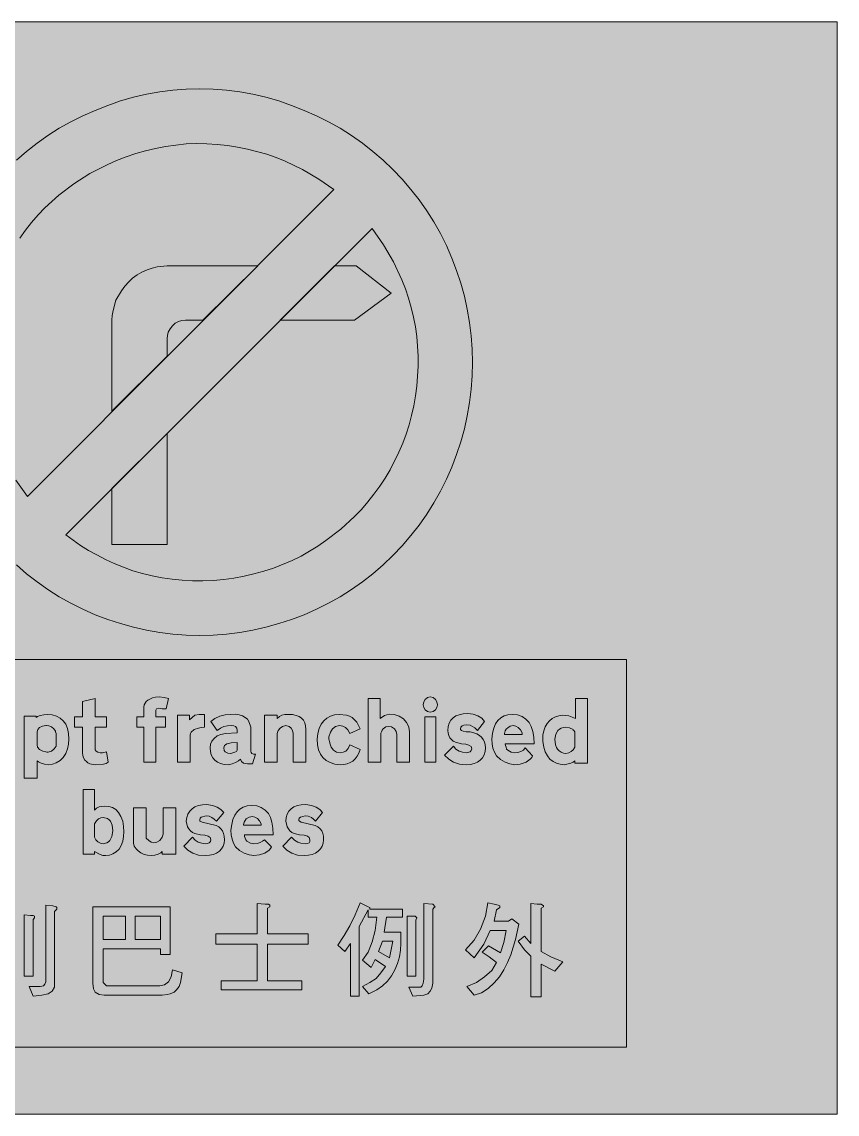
# Model space of a CAD drawing. Header units: metres. Extents: x 141 to 429, y 13 to 259.
# Drawn here: x 244.8 to 428.8, y 12.8 to 259.2 of the extents above; entities that cross this region are included whole.
import ezdxf

# ---------------------------------------------------------------- set-up
doc = ezdxf.new("R2010")
doc.units = ezdxf.units.M
for name, color, linetype, true_color in [('FILL_BLACK_000000', 7, 'Continuous', 0x000000), ('FILL_RED_FF0000', 7, 'Continuous', 0xff0000), ('FILL_WHITE_FFFFFF', 7, 'Continuous', 0xffffff), ('FILL_YELLOW_FFFF00', 7, 'Continuous', 0xffff00)]:
    doc.layers.add(name, color=color, linetype=linetype, true_color=true_color)

msp = doc.modelspace()

# ---------------------------------------------------------------- hatches: boundary and pattern name
at = {"layer": 'FILL_BLACK_000000', "true_color": 0x000000}
h = msp.add_hatch(color=7, dxfattribs=at)
h.dxf.hatch_style = 1
h.paths.add_polyline_path([(285.66, 191.88), (281.7, 191.88), (280.9, 191.81), (280.13, 191.59), (279.42, 191.2), (278.82, 190.62), (278.24, 189.92), (277.85, 189.18), (277.63, 188.44), (277.56, 187.74), (277.56, 183.78), (265.14, 171.36), (265.14, 191.88), (265.2, 192.96), (265.39, 194.06), (266.04, 196.38), (267.28, 198.52), (268.04, 199.54), (268.92, 200.52), (269.79, 201.4), (270.79, 202.14), (271.88, 202.75), (273.06, 203.22), (274.17, 203.66), (275.31, 203.94), (277.56, 204.12), (298.08, 204.12), (285.66, 191.88)])
h = msp.add_hatch(color=7, dxfattribs=at)
h.dxf.hatch_style = 1
h.paths.add_polyline_path([(315.36, 204.12), (320.22, 204.12), (328.14, 198), (319.86, 191.88), (303.12, 191.88), (315.36, 204.12)])
h = msp.add_hatch(color=7, dxfattribs=at)
h.dxf.hatch_style = 1
h.paths.add_polyline_path([(265.14, 141.3), (265.14, 153.9), (277.56, 166.32), (277.56, 141.3), (265.14, 141.3)])
h = msp.add_hatch(color=7, dxfattribs=at)
h.dxf.hatch_style = 1
h.paths.add_polyline_path([(263.88, 102.42), (263.88, 100.08), (261.36, 100.08), (261.36, 95.4), (261.38, 94.97), (261.54, 94.68), (261.92, 94.43), (262.44, 94.32), (262.98, 94.32), (263.88, 94.5), (264.24, 92.16), (263.84, 91.92), (263.2, 91.76), (261.36, 91.62), (260.17, 91.78), (259.71, 92), (259.38, 92.34), (259.01, 92.67), (258.73, 93.13), (258.54, 93.68), (258.48, 94.32), (258.48, 100.08), (256.68, 100.08), (256.68, 102.42), (258.48, 102.42), (258.48, 105.84), (261.36, 106.56), (261.36, 102.42), (263.88, 102.42)])
h = msp.add_hatch(color=7, dxfattribs=at)
h.dxf.hatch_style = 1
h.paths.add_polyline_path([(272.34, 92.16), (272.34, 100.08), (270.72, 100.08), (270.72, 102.42), (272.34, 102.42), (272.34, 104.58), (272.4, 105.09), (272.59, 105.53), (272.87, 105.9), (273.24, 106.2), (274.3, 106.7), (274.99, 106.86), (275.76, 106.92), (276.91, 106.81), (277.92, 106.56), (277.38, 104.22), (276.48, 104.22), (275.58, 104.4), (275.22, 104.22), (275.06, 103.95), (275.04, 103.68), (275.04, 102.42), (277.2, 102.42), (277.2, 100.08), (275.04, 100.08), (275.04, 92.16), (272.34, 92.16)])
h = msp.add_hatch(color=7, dxfattribs=at)
h.dxf.hatch_style = 1
h.paths.add_polyline_path([(326.62, 102.7), (327.71, 103.01), (328.83, 102.97), (329.94, 102.6), (330.88, 101.95), (331.56, 101.16), (331.9, 100.62), (332.12, 100.08), (332.28, 99), (332.28, 92.16), (329.4, 92.16), (329.4, 98.46), (329.26, 99.09), (328.86, 99.72), (328.23, 100.13), (327.6, 100.26), (326.9, 100.13), (326.34, 99.72), (326.09, 99.43), (325.98, 99), (325.82, 98.73), (325.8, 98.46), (325.8, 92.16), (322.92, 92.16), (322.92, 106.56), (325.62, 106.56), (325.62, 102.06), (326.62, 102.7)])
h = msp.add_hatch(color=7, dxfattribs=at)
h.dxf.hatch_style = 1
h.paths.add_polyline_path([(338.45, 104.49), (338.11, 103.97), (337.59, 103.63), (336.96, 103.5), (336.33, 103.63), (335.81, 103.97), (335.47, 104.49), (335.34, 105.12), (335.47, 105.78), (335.81, 106.36), (336.33, 106.77), (336.96, 106.92), (337.59, 106.77), (338.11, 106.36), (338.45, 105.78), (338.58, 105.12), (338.45, 104.49)])
h = msp.add_hatch(color=7, dxfattribs=at)
h.dxf.hatch_style = 1
h.paths.add_polyline_path([(368.64, 91.94), (367.2, 91.62), (366.28, 91.7), (365.43, 91.93), (364.65, 92.32), (363.96, 92.88), (363.37, 93.61), (362.9, 94.51), (362.55, 95.58), (362.34, 96.84), (362.34, 98.28), (362.54, 99.29), (362.87, 100.17), (363.31, 100.92), (363.85, 101.54), (364.48, 102.04), (365.2, 102.41), (365.99, 102.65), (366.84, 102.78), (368.21, 102.62), (369.72, 102.06), (369.72, 106.56), (372.42, 106.56), (372.42, 91.98), (369.54, 91.98), (369.54, 92.52), (369.17, 92.18), (368.64, 91.94)])
h.paths.add_polyline_path([(369.54, 99), (369.43, 99.25), (369.18, 99.36), (369.18, 99.54), (368.37, 99.95), (367.56, 100.08), (366.99, 100.03), (366.51, 99.89), (366.1, 99.65), (365.76, 99.34), (365.28, 98.49), (365.04, 97.38), (365.21, 96.06), (365.41, 95.53), (365.69, 95.09), (366.05, 94.72), (366.48, 94.44), (366.99, 94.25), (367.56, 94.14), (368.2, 94.31), (368.75, 94.59), (369.21, 95), (369.54, 95.58), (369.54, 98.1), (369.54, 99)], flags=16)
h = msp.add_hatch(color=7, dxfattribs=at)
h.dxf.hatch_style = 1
h.paths.add_polyline_path([(255.13, 95.17), (254.74, 94.14), (254.16, 93.24), (253.42, 92.53), (252.58, 92.02), (251.68, 91.72), (250.74, 91.62), (249.92, 91.71), (249.14, 91.94), (248.54, 92.23), (248.22, 92.52), (248.22, 88.56), (245.34, 88.56), (245.34, 102.6), (248.04, 102.6), (248.04, 102.24), (248.36, 102.5), (248.96, 102.74), (249.74, 102.9), (250.56, 102.96), (251.65, 102.87), (252.61, 102.59), (253.44, 102.14), (254.14, 101.52), (254.69, 100.73), (255.09, 99.77), (255.34, 98.65), (255.42, 97.38), (255.35, 96.28), (255.13, 95.17)])
h.paths.add_polyline_path([(250.76, 94.45), (251.46, 94.68), (252.13, 95.22), (252.54, 95.76), (252.54, 98.64), (252.36, 99), (252.36, 99.18), (252.05, 99.71), (251.5, 100.15), (250.89, 100.42), (250.38, 100.44), (250.2, 100.44), (249.43, 100.32), (248.8, 99.99), (248.38, 99.53), (248.22, 99), (248.22, 96.12), (248.35, 95.58), (248.76, 95.04), (249.55, 94.64), (250.2, 94.5), (250.47, 94.43), (250.76, 94.45)], flags=16)
h = msp.add_hatch(color=7, dxfattribs=at)
h.dxf.hatch_style = 1
h.paths.add_polyline_path([(279.9, 102.78), (282.6, 102.78), (282.6, 101.7), (283.86, 102.78), (284.81, 102.94), (286.02, 102.96), (286.02, 100.08), (285.27, 100.02), (284.65, 99.88), (283.68, 99.54), (283.03, 98.98), (282.84, 98.65), (282.78, 98.28), (282.78, 92.16), (279.9, 92.16), (279.9, 102.78)])
h = msp.add_hatch(color=7, dxfattribs=at)
h.dxf.hatch_style = 1
h.paths.add_polyline_path([(295.7, 91.82), (294.84, 91.98), (294.34, 92.36), (294.12, 92.88), (293.7, 92.48), (293.04, 92.12), (292.25, 91.82), (291.42, 91.62), (290.47, 91.69), (289.63, 91.88), (288.92, 92.2), (288.34, 92.63), (287.88, 93.18), (287.55, 93.82), (287.35, 94.57), (287.28, 95.4), (287.38, 96.25), (287.68, 96.95), (288.19, 97.55), (288.9, 98.1), (289.7, 98.44), (290.75, 98.66), (293.4, 98.82), (293.4, 99.36), (293.29, 99.88), (293.04, 100.26), (292.66, 100.42), (292.14, 100.44), (291.17, 100.42), (290.34, 100.26), (289.62, 99.88), (288.9, 99.36), (287.46, 101.34), (288.37, 102.05), (289.44, 102.56), (290.65, 102.86), (291.96, 102.96), (292.97, 103), (293.85, 102.87), (294.59, 102.61), (295.2, 102.24), (295.68, 101.88), (296.03, 101.36), (296.46, 100.08), (296.46, 94.68), (296.53, 94.34), (296.73, 94.12), (297.07, 94), (297.54, 93.96), (296.82, 91.8), (295.7, 91.82)])
h.paths.add_polyline_path([(290.7, 94.5), (291.26, 94.25), (291.96, 94.14), (292.88, 94.43), (293.2, 94.62), (293.4, 94.86), (293.4, 96.66), (292.03, 96.55), (291.06, 96.3), (290.72, 96.13), (290.5, 95.92), (290.34, 95.4), (290.45, 94.82), (290.7, 94.5)], flags=16)
h = msp.add_hatch(color=7, dxfattribs=at)
h.dxf.hatch_style = 1
h.paths.add_polyline_path([(306, 92.16), (306, 98.28), (306, 98.46), (306, 98.64), (305.9, 99.35), (305.59, 99.88), (305.09, 100.23), (304.38, 100.44), (303.64, 100.23), (303.05, 99.88), (302.63, 99.35), (302.4, 98.64), (302.4, 92.16), (299.52, 92.16), (299.52, 102.78), (302.4, 102.78), (302.4, 102.06), (302.94, 102.49), (303.48, 102.78), (304.13, 102.94), (304.92, 102.96), (305.87, 102.91), (306.68, 102.75), (307.36, 102.49), (307.91, 102.13), (308.34, 101.65), (308.64, 101.06), (308.82, 100.36), (308.88, 99.54), (308.88, 92.16), (306, 92.16)])
h = msp.add_hatch(color=7, dxfattribs=at)
h.dxf.hatch_style = 1
h.paths.add_polyline_path([(318.02, 102.8), (318.72, 102.58), (319.32, 102.24), (319.85, 101.77), (320.36, 101.18), (320.79, 100.49), (321.12, 99.72), (318.78, 98.64), (318.34, 99.45), (317.81, 100.01), (317.19, 100.34), (316.44, 100.44), (315.59, 100.2), (314.93, 99.72), (314.44, 98.97), (314.1, 97.92), (314.1, 97.38), (314.28, 96.66), (314.28, 96.48), (314.62, 95.54), (315.11, 94.86), (315.77, 94.46), (316.62, 94.32), (317.32, 94.43), (317.88, 94.68), (318.4, 95.27), (318.78, 96.12), (321.12, 95.04), (320.82, 94.22), (320.44, 93.52), (320, 92.93), (319.48, 92.45), (318.88, 92.09), (318.21, 91.83), (317.46, 91.67), (316.62, 91.62), (315.41, 91.77), (314.36, 92.09), (313.47, 92.57), (312.73, 93.22), (312.15, 94.02), (311.73, 94.99), (311.48, 96.11), (311.4, 97.38), (311.59, 98.65), (311.91, 99.77), (312.35, 100.73), (312.91, 101.52), (313.6, 102.14), (314.41, 102.59), (315.36, 102.87), (316.44, 102.96), (318.02, 102.8)])
h = msp.add_hatch(color=7, dxfattribs=at)
h.dxf.hatch_style = 1
h.paths.add_polyline_path([(338.22, 102.42), (338.22, 92.16), (335.7, 92.16), (335.7, 102.42), (338.22, 102.42)])
h = msp.add_hatch(color=7, dxfattribs=at)
h.dxf.hatch_style = 1
h.paths.add_polyline_path([(349.31, 94.57), (349.08, 93.82), (348.73, 93.18), (348.23, 92.63), (347.61, 92.2), (346.87, 91.88), (346.02, 91.69), (345.06, 91.62), (343.54, 91.76), (342.23, 92.16), (341.11, 92.84), (340.2, 93.78), (342.18, 95.76), (342.74, 95.15), (343.44, 94.68), (344.25, 94.43), (345.06, 94.32), (345.96, 94.5), (346.21, 94.79), (346.32, 95.22), (346.16, 95.69), (345.69, 96.03), (344.95, 96.23), (343.98, 96.3), (342.67, 96.68), (342.14, 96.95), (341.71, 97.29), (341.37, 97.7), (341.12, 98.17), (340.97, 98.73), (340.92, 99.36), (341, 100.25), (341.22, 101.01), (341.58, 101.66), (342.09, 102.2), (342.73, 102.61), (343.5, 102.9), (344.4, 103.08), (345.42, 103.14), (346.67, 103.01), (347.72, 102.65), (348.56, 102.08), (349.2, 101.34), (347.58, 99.36), (347.04, 99.95), (346.5, 100.26), (345.94, 100.51), (345.24, 100.62), (344.56, 100.56), (344.12, 100.37), (343.87, 100.09), (343.8, 99.72), (343.8, 99.54), (343.82, 99.45), (343.98, 99.36), (344.34, 99.18), (345.02, 99.02), (345.96, 99), (346.78, 98.82), (347.48, 98.56), (348.07, 98.22), (348.55, 97.81), (348.91, 97.31), (349.17, 96.75), (349.33, 96.11), (349.38, 95.4), (349.31, 94.57)])
h = msp.add_hatch(color=7, dxfattribs=at)
h.dxf.hatch_style = 1
h.paths.add_polyline_path([(353.9, 95.94), (354.06, 95.58), (354.17, 95.15), (354.42, 94.86), (355.23, 94.46), (356.04, 94.32), (356.73, 94.39), (357.41, 94.59), (357.99, 94.93), (358.38, 95.4), (360, 93.6), (359.86, 93.24), (359.46, 92.88), (358.56, 92.16), (357.23, 91.76), (356.04, 91.62), (354.94, 91.83), (353.83, 92.21), (352.8, 92.78), (351.9, 93.6), (351.43, 94.44), (351.09, 95.36), (350.89, 96.33), (350.82, 97.38), (351.01, 98.71), (351.3, 99.85), (351.7, 100.81), (352.21, 101.59), (352.85, 102.19), (353.6, 102.62), (354.49, 102.88), (355.5, 102.96), (356.65, 102.83), (357.66, 102.47), (358.54, 101.9), (359.28, 101.16), (359.75, 100.25), (360.09, 99.14), (360.29, 97.82), (360.36, 96.3), (353.88, 96.3), (353.9, 95.94)])
h.paths.add_polyline_path([(357.66, 98.82), (357.3, 99.45), (356.8, 99.97), (356.24, 100.31), (355.68, 100.44), (354.98, 100.31), (354.42, 99.9), (354.08, 99.6), (353.86, 99.27), (353.7, 98.64), (353.7, 98.46), (357.66, 98.46), (357.66, 98.82)], flags=16)
h = msp.add_hatch(color=7, dxfattribs=at)
h.dxf.hatch_style = 1
h.paths.add_polyline_path([(262.44, 71.35), (261.18, 72), (261.18, 71.46), (258.66, 71.46), (258.66, 86.04), (261.18, 86.04), (261.18, 81.36), (261.65, 81.8), (262.21, 82.08), (262.85, 82.22), (263.52, 82.26), (264.43, 82.19), (265.25, 81.95), (265.98, 81.5), (266.58, 80.82), (267.16, 79.92), (267.55, 78.86), (267.77, 77.71), (267.84, 76.5), (267.77, 75.43), (267.57, 74.39), (267.23, 73.41), (266.76, 72.54), (266.08, 71.94), (265.36, 71.48), (264.58, 71.2), (263.7, 71.1), (263.05, 71.16), (262.44, 71.35)])
h.paths.add_polyline_path([(264.35, 74.19), (264.64, 74.5), (265.08, 75.39), (265.32, 76.68), (265.18, 77.97), (264.78, 78.88), (264.48, 79.21), (264.1, 79.46), (263.16, 79.74), (262.62, 79.63), (262.08, 79.38), (261.63, 78.98), (261.18, 78.3), (261.18, 75.24), (261.51, 74.64), (261.97, 74.18), (262.52, 73.9), (263.16, 73.8), (264, 73.97), (264.35, 74.19)], flags=16)
h = msp.add_hatch(color=7, dxfattribs=at)
h.dxf.hatch_style = 1
h.paths.add_polyline_path([(279.54, 81.9), (279.54, 71.46), (276.48, 71.46), (276.48, 72), (276.16, 71.73), (275.58, 71.46), (274.77, 71.21), (273.96, 71.1), (273.16, 71.17), (272.38, 71.37), (271.68, 71.71), (271.08, 72.18), (270.56, 72.65), (270.18, 73.26), (270.02, 73.89), (270, 74.52), (270, 81.9), (272.88, 81.9), (272.88, 75.6), (272.88, 75.06), (273.42, 74.52), (273.96, 74.11), (274.5, 73.98), (275.29, 74.11), (275.94, 74.52), (276.48, 75.24), (276.66, 75.96), (276.66, 81.9), (279.54, 81.9)])
h = msp.add_hatch(color=7, dxfattribs=at)
h.dxf.hatch_style = 1
h.paths.add_polyline_path([(290.45, 73.93), (290.22, 73.23), (289.87, 72.61), (289.37, 72.09), (288.75, 71.67), (288.01, 71.36), (287.16, 71.17), (286.2, 71.1), (284.68, 71.23), (283.36, 71.64), (282.25, 72.31), (281.34, 73.26), (283.32, 75.24), (283.88, 74.56), (284.58, 74.16), (285.39, 73.91), (286.2, 73.8), (286.72, 73.82), (287.1, 73.98), (287.35, 74.27), (287.46, 74.7), (287.3, 75.17), (286.83, 75.51), (286.09, 75.71), (285.12, 75.78), (283.8, 76.08), (283.27, 76.35), (282.83, 76.7), (282.46, 77.13), (282.18, 77.63), (281.88, 78.84), (282.01, 79.73), (282.28, 80.49), (282.68, 81.14), (283.21, 81.67), (283.86, 82.09), (284.64, 82.38), (285.54, 82.56), (286.56, 82.62), (287.81, 82.41), (288.86, 82.06), (289.7, 81.53), (290.34, 80.82), (288.72, 78.84), (288.18, 79.36), (287.64, 79.74), (287.08, 79.99), (286.38, 80.1), (285.26, 79.78), (285.01, 79.54), (284.94, 79.2), (284.94, 78.84), (285.48, 78.66), (287.1, 78.3), (288.62, 77.89), (289.21, 77.57), (289.69, 77.17), (290.05, 76.69), (290.31, 76.12), (290.47, 75.46), (290.52, 74.7), (290.45, 73.93)])
h = msp.add_hatch(color=7, dxfattribs=at)
h.dxf.hatch_style = 1
h.paths.add_polyline_path([(295.04, 75.42), (295.2, 75.06), (295.31, 74.63), (295.56, 74.34), (296.37, 73.94), (297.18, 73.8), (297.87, 73.86), (298.55, 74.05), (299.13, 74.33), (299.52, 74.7), (301.14, 73.08), (300.93, 72.68), (300.6, 72.32), (299.63, 71.69), (298.43, 71.26), (297.18, 71.1), (296.08, 71.31), (294.97, 71.69), (293.94, 72.26), (293.04, 73.08), (292.57, 73.92), (292.23, 74.84), (292.03, 75.81), (291.96, 76.86), (292.15, 78.13), (292.44, 79.25), (292.84, 80.21), (293.35, 81), (293.99, 81.62), (294.74, 82.07), (295.63, 82.35), (296.64, 82.44), (297.79, 82.31), (298.8, 81.95), (299.68, 81.38), (300.42, 80.64), (300.89, 79.73), (301.23, 78.62), (301.43, 77.3), (301.5, 75.78), (295.02, 75.78), (295.04, 75.42)])
h.paths.add_polyline_path([(298.8, 78.3), (298.44, 78.93), (297.95, 79.45), (297.38, 79.79), (296.82, 79.92), (296.1, 79.79), (295.38, 79.38), (294.97, 78.68), (294.84, 78.12), (294.84, 77.94), (298.8, 77.94), (298.8, 78.3)], flags=16)
h = msp.add_hatch(color=7, dxfattribs=at)
h.dxf.hatch_style = 1
h.paths.add_polyline_path([(312.77, 73.93), (312.54, 73.23), (312.19, 72.61), (311.69, 72.09), (311.07, 71.67), (310.33, 71.36), (309.48, 71.17), (308.52, 71.1), (307, 71.23), (305.69, 71.64), (304.57, 72.31), (303.66, 73.26), (305.64, 75.24), (306.29, 74.56), (307.08, 74.16), (307.76, 73.91), (308.7, 73.8), (309.22, 73.82), (309.6, 73.98), (309.76, 74.27), (309.78, 74.7), (309.64, 75.17), (309.22, 75.51), (308.49, 75.71), (307.44, 75.78), (306.23, 76.08), (305.73, 76.35), (305.3, 76.7), (304.95, 77.13), (304.68, 77.63), (304.38, 78.84), (304.46, 79.73), (304.68, 80.49), (305.04, 81.14), (305.55, 81.67), (306.19, 82.09), (306.96, 82.38), (307.86, 82.56), (308.88, 82.62), (310.13, 82.41), (311.18, 82.06), (312.02, 81.53), (312.66, 80.82), (311.04, 78.84), (310.59, 79.36), (310.14, 79.74), (309.42, 79.99), (308.7, 80.1), (307.64, 79.78), (307.36, 79.54), (307.26, 79.2), (307.26, 79.02), (307.44, 78.84), (307.8, 78.66), (309.42, 78.3), (310.97, 77.89), (311.58, 77.57), (312.08, 77.17), (312.45, 76.69), (312.71, 76.12), (312.84, 75.46), (312.84, 74.7), (312.77, 73.93)])
h = msp.add_hatch(color=7, dxfattribs=at)
h.dxf.hatch_style = 1
h.paths.add_polyline_path([(248.94, 41.58), (249.66, 41.76), (250.02, 42.12), (250.2, 42.66), (250.2, 59.94), (251.82, 59.76), (252.54, 59.58), (252.72, 59.4), (252.72, 59.04), (252.18, 58.5), (252.18, 41.4), (251.64, 40.5), (250.74, 39.96), (249.3, 39.6), (247.32, 39.42), (246.42, 41.58), (248.94, 41.58)])
h = msp.add_hatch(color=7, dxfattribs=at)
h.dxf.hatch_style = 1
h.paths.add_polyline_path([(276.12, 48.78), (276.12, 50.04), (263.16, 50.04), (263.16, 42.48), (263.88, 41.76), (275.94, 41.76), (277.02, 41.94), (277.92, 42.66), (278.46, 43.74), (278.82, 45.36), (280.98, 44.64), (280.62, 42.48), (280.26, 41.58), (279.72, 40.86), (279.18, 40.32), (278.28, 39.96), (277.56, 39.78), (276.48, 39.6), (263.34, 39.6), (262.26, 39.78), (261.36, 40.32), (261, 41.04), (260.82, 42.3), (260.82, 59.58), (278.28, 59.58), (278.28, 48.78), (276.12, 48.78)])
h.paths.add_polyline_path([(263.16, 57.42), (263.16, 52.2), (268.2, 52.2), (268.2, 57.42), (263.16, 57.42)], flags=16)
h.paths.add_polyline_path([(276.12, 57.42), (270.36, 57.42), (270.36, 52.2), (276.12, 52.2), (276.12, 57.42)], flags=16)
h = msp.add_hatch(color=7, dxfattribs=at)
h.dxf.hatch_style = 1
h.paths.add_polyline_path([(300.42, 60.12), (300.78, 59.94), (300.78, 59.58), (300.24, 59.22), (300.24, 53.46), (309.42, 53.46), (309.42, 51.12), (300.24, 51.12), (300.24, 42.84), (307.98, 42.84), (307.98, 40.86), (289.8, 40.86), (289.8, 42.84), (297.9, 42.84), (297.9, 51.12), (288.54, 51.12), (288.54, 53.46), (297.9, 53.46), (297.9, 60.3), (299.7, 60.12), (300.42, 60.12)])
h = msp.add_hatch(color=7, dxfattribs=at)
h.dxf.hatch_style = 1
h.paths.add_polyline_path([(318.78, 55.26), (320.04, 57.78), (321.12, 60.48), (322.92, 59.58), (323.28, 59.4), (323.28, 59.04), (330.66, 59.04), (330.66, 57.24), (327.06, 57.24), (326.52, 53.82), (330.3, 53.82), (330.3, 51.3), (330.22, 49.78), (329.98, 48.25), (329.57, 46.75), (328.99, 45.31), (328.24, 43.97), (327.31, 42.76), (326.2, 41.71), (324.9, 40.86), (323.1, 39.96), (321.66, 41.58), (323.28, 42.48), (324.72, 43.38), (325.8, 44.64), (326.88, 46.08), (324.54, 47.7), (323.64, 45.9), (321.66, 47.52), (322.92, 49.32), (323.82, 51.66), (324.54, 54.18), (324.9, 57.24), (322.92, 57.24), (322.92, 58.86), (320.94, 55.08), (320.94, 39.42), (318.96, 39.42), (318.96, 51.3), (317.7, 49.5), (316.08, 50.94), (317.52, 53.1), (318.78, 55.26)])
h.paths.add_polyline_path([(327.78, 48.06), (328.5, 51.84), (326.16, 51.84), (325.26, 49.5), (327.78, 48.06)], flags=16)
h = msp.add_hatch(color=7, dxfattribs=at)
h.dxf.hatch_style = 1
h.paths.add_polyline_path([(337.5, 60.12), (338.04, 59.58), (337.86, 59.4), (337.5, 59.04), (337.5, 42.3), (337.32, 41.22), (336.96, 40.5), (336.42, 39.96), (335.52, 39.6), (333, 39.42), (332.1, 41.4), (334.8, 41.4), (335.16, 41.76), (335.34, 42.3), (335.52, 43.2), (335.52, 60.3), (337.5, 60.12)])
h = msp.add_hatch(color=7, dxfattribs=at)
h.dxf.hatch_style = 1
h.paths.add_polyline_path([(352.26, 59.94), (352.62, 59.76), (352.62, 59.4), (351.9, 58.86), (351.36, 56.34), (354.6, 56.34), (355.32, 56.88), (356.94, 55.62), (356.22, 52.2), (355.1, 48.7), (354.39, 46.98), (353.55, 45.33), (352.56, 43.78), (351.4, 42.38), (350.05, 41.15), (348.48, 40.14), (346.86, 39.6), (345.24, 41.58), (347.4, 42.48), (349.2, 43.74), (350.82, 45.18), (351.9, 46.98), (350.28, 48.24), (348.66, 49.32), (350.1, 50.76), (352.8, 49.14), (353.52, 51.48), (354.06, 54.18), (350.46, 54.18), (349.02, 51.12), (346.86, 48.06), (344.88, 49.86), (346.86, 52.02), (348.3, 54.54), (349.38, 57.42), (349.92, 60.48), (351.36, 60.12), (352.26, 59.94)])
h = msp.add_hatch(color=7, dxfattribs=at)
h.dxf.hatch_style = 1
h.paths.add_polyline_path([(361.98, 60.12), (362.52, 59.76), (362.52, 59.58), (361.98, 59.22), (361.98, 49.5), (364.14, 48.24), (366.84, 47.16), (365.04, 45), (361.98, 46.62), (361.98, 39.24), (359.64, 39.24), (359.64, 48.42), (358.2, 49.86), (356.76, 51.84), (358.2, 52.92), (359.64, 51.3), (359.64, 60.3), (361.08, 60.12), (361.98, 60.12)])
h = msp.add_hatch(color=7, dxfattribs=at)
h.dxf.hatch_style = 1
h.paths.add_polyline_path([(245.34, 57.78), (246.78, 57.6), (247.32, 57.6), (247.68, 57.42), (247.68, 57.06), (247.32, 56.7), (247.32, 43.92), (245.34, 43.92), (245.34, 57.78)])
h = msp.add_hatch(color=7, dxfattribs=at)
h.dxf.hatch_style = 1
h.paths.add_polyline_path([(333.54, 57.42), (333.9, 57.06), (333.72, 56.52), (333.72, 43.92), (331.74, 43.92), (331.74, 57.42), (333.54, 57.42)])
at = {"layer": 'FILL_RED_FF0000', "true_color": 0xff0000}
h = msp.add_hatch(color=7, dxfattribs=at)
h.dxf.hatch_style = 1
h.paths.add_polyline_path([(223.46, 185.38), (223.68, 188.4), (224.05, 191.41), (224.57, 194.4), (225.23, 197.35), (226.04, 200.26), (226.98, 203.12), (228.06, 205.92), (229.27, 208.71), (230.62, 211.42), (232.1, 214.05), (233.71, 216.59), (235.44, 219.04), (237.3, 221.41), (239.28, 223.7), (241.38, 225.9), (243.58, 228), (245.87, 229.98), (248.24, 231.84), (250.69, 233.57), (253.23, 235.18), (255.86, 236.66), (258.57, 238.01), (261.36, 239.22), (264.21, 240.36), (267.09, 241.35), (270.01, 242.18), (272.95, 242.87), (275.91, 243.4), (278.9, 243.78), (281.91, 244), (284.94, 244.08), (287.97, 244), (290.98, 243.78), (293.97, 243.4), (296.93, 242.87), (299.87, 242.18), (302.79, 241.35), (305.67, 240.36), (308.52, 239.22), (311.31, 238.01), (314.02, 236.66), (316.65, 235.18), (319.18, 233.57), (321.64, 231.84), (324.01, 229.98), (326.3, 228), (328.5, 225.9), (330.6, 223.7), (332.58, 221.41), (334.44, 219.04), (336.17, 216.59), (337.78, 214.05), (339.26, 211.42), (340.61, 208.71), (341.82, 205.92), (342.9, 203.12), (343.84, 200.26), (344.65, 197.35), (345.31, 194.4), (345.83, 191.41), (346.2, 188.4), (346.42, 185.38), (346.5, 182.34), (346.42, 179.31), (346.2, 176.3), (345.83, 173.31), (345.31, 170.35), (344.65, 167.41), (343.84, 164.49), (342.9, 161.61), (341.82, 158.76), (340.61, 156.02), (339.26, 153.33), (337.78, 150.71), (336.17, 148.16), (334.44, 145.69), (332.58, 143.29), (330.6, 140.99), (328.5, 138.78), (326.3, 136.68), (324.01, 134.7), (321.64, 132.84), (319.18, 131.11), (316.65, 129.5), (314.02, 128.02), (311.31, 126.67), (308.52, 125.46), (305.67, 124.38), (302.79, 123.44), (299.87, 122.63), (296.93, 121.97), (293.97, 121.45), (290.98, 121.08), (287.97, 120.86), (284.94, 120.78), (281.91, 120.86), (278.9, 121.08), (275.91, 121.45), (272.95, 121.97), (270.01, 122.63), (267.09, 123.44), (264.21, 124.38), (261.36, 125.46), (258.57, 126.67), (255.86, 128.02), (253.23, 129.5), (250.69, 131.11), (248.24, 132.84), (245.87, 134.7), (243.58, 136.68), (241.38, 138.78), (239.28, 140.99), (237.3, 143.29), (235.44, 145.69), (233.71, 148.16), (232.1, 150.71), (230.62, 153.33), (229.27, 156.02), (228.06, 158.76), (226.98, 161.61), (226.04, 164.49), (225.23, 167.41), (224.57, 170.35), (224.05, 173.31), (223.68, 176.3), (223.46, 179.31), (223.38, 182.34), (223.46, 185.38)])
at = {"layer": 'FILL_WHITE_FFFFFF', "true_color": 0xffffff}
h = msp.add_hatch(color=7, dxfattribs=at)
h.dxf.hatch_style = 1
h.paths.add_polyline_path([(243.46, 155.78), (241.22, 159.66), (239.33, 163.7), (238.53, 165.77), (237.82, 167.87), (237.22, 170), (236.7, 172.16), (236.29, 174.33), (235.99, 176.53), (235.78, 178.73), (235.68, 180.95), (235.69, 183.17), (235.8, 185.4), (235.99, 187.65), (236.27, 189.88), (236.65, 192.09), (237.14, 194.28), (237.71, 196.43), (238.39, 198.55), (240.01, 202.68), (240.96, 204.68), (241.99, 206.64), (243.12, 208.55), (244.33, 210.41), (245.63, 212.21), (247.01, 213.96), (248.47, 215.64), (250.02, 217.26), (253.12, 220.1), (256.5, 222.66), (260.14, 224.96), (264.06, 226.98), (266.17, 227.93), (268.31, 228.77), (270.49, 229.5), (272.7, 230.13), (274.94, 230.65), (277.22, 231.08), (281.88, 231.66), (284.23, 231.74), (286.57, 231.7), (288.88, 231.55), (291.17, 231.3), (293.44, 230.95), (295.68, 230.5), (300.06, 229.32), (302.19, 228.58), (304.24, 227.75), (308.16, 225.9), (311.8, 223.72), (315.18, 221.4), (246.06, 152.1), (243.46, 155.78)])
h = msp.add_hatch(color=7, dxfattribs=at)
h.dxf.hatch_style = 1
h.paths.add_polyline_path([(326.42, 208.9), (328.66, 205.05), (330.55, 201.03), (331.35, 198.97), (332.05, 196.88), (332.66, 194.75), (333.18, 192.6), (333.59, 190.43), (333.89, 188.23), (334.1, 186.01), (334.2, 183.78), (334.19, 181.54), (334.08, 179.28), (333.89, 177.03), (333.61, 174.8), (333.23, 172.6), (332.74, 170.43), (332.17, 168.29), (331.49, 166.19), (330.73, 164.12), (329.87, 162.09), (327.89, 158.16), (326.76, 156.27), (325.55, 154.42), (324.25, 152.63), (322.87, 150.9), (321.41, 149.22), (319.86, 147.6), (316.76, 144.77), (313.38, 142.2), (311.59, 140.91), (309.74, 139.75), (307.81, 138.68), (305.82, 137.7), (301.57, 135.98), (299.39, 135.26), (297.18, 134.64), (294.94, 134.12), (292.66, 133.7), (290.35, 133.39), (288, 133.2), (285.65, 133.12), (283.31, 133.13), (281, 133.25), (278.71, 133.47), (276.44, 133.79), (274.2, 134.21), (272, 134.74), (269.82, 135.36), (265.63, 137.03), (263.64, 137.94), (261.72, 138.96), (259.86, 139.97), (258.07, 141.08), (254.7, 143.46), (323.82, 212.58), (326.42, 208.9)])
h = msp.add_hatch(color=7, dxfattribs=at)
h.dxf.hatch_style = 1
h.paths.add_polyline_path([(381.24, 115.38), (381.24, 27.9), (188.64, 27.9), (188.64, 115.38), (381.24, 115.38)])
at = {"layer": 'FILL_YELLOW_FFFF00', "true_color": 0xffff00}
h = msp.add_hatch(color=7, dxfattribs=at)
h.dxf.hatch_style = 1
h.paths.add_polyline_path([(428.76, 259.2), (428.76, 12.78), (141.12, 12.78), (141.12, 259.2), (428.76, 259.2)])

# ---------------------------------------------------------------- linework, layer by layer
at = {"layer": 'FILL_BLACK_000000', "lineweight": 0, "true_color": 0x000000}
for points in [[(285.66, 191.88), (281.7, 191.88), (280.9, 191.81), (280.13, 191.59), (279.42, 191.2), (278.82, 190.62), (278.24, 189.92), (277.85, 189.18), (277.63, 188.44), (277.56, 187.74), (277.56, 183.78), (265.14, 171.36), (265.14, 191.88), (265.2, 192.96), (265.39, 194.06), (266.04, 196.38), (267.28, 198.52), (268.04, 199.54), (268.92, 200.52), (269.79, 201.4), (270.79, 202.14), (271.88, 202.75), (273.06, 203.22), (274.17, 203.66), (275.31, 203.94), (277.56, 204.12), (298.08, 204.12)], [(315.36, 204.12), (320.22, 204.12), (328.14, 198), (319.86, 191.88), (303.12, 191.88)], [(265.14, 141.3), (265.14, 153.9), (277.56, 166.32), (277.56, 141.3)], [(263.88, 102.42), (263.88, 100.08), (261.36, 100.08), (261.36, 95.4), (261.38, 94.97), (261.54, 94.68), (261.92, 94.43), (262.44, 94.32), (262.98, 94.32), (263.88, 94.5), (264.24, 92.16), (263.84, 91.92), (263.2, 91.76), (261.36, 91.62), (260.17, 91.78), (259.71, 92), (259.38, 92.34), (259.01, 92.67), (258.73, 93.13), (258.54, 93.68), (258.48, 94.32), (258.48, 100.08), (256.68, 100.08), (256.68, 102.42), (258.48, 102.42), (258.48, 105.84), (261.36, 106.56), (261.36, 102.42)], [(272.34, 92.16), (272.34, 100.08), (270.72, 100.08), (270.72, 102.42), (272.34, 102.42), (272.34, 104.58), (272.4, 105.09), (272.59, 105.53), (272.87, 105.9), (273.24, 106.2), (274.3, 106.7), (274.99, 106.86), (275.76, 106.92), (276.91, 106.81), (277.92, 106.56), (277.38, 104.22), (276.48, 104.22), (275.58, 104.4), (275.22, 104.22), (275.06, 103.95), (275.04, 103.68), (275.04, 102.42), (277.2, 102.42), (277.2, 100.08), (275.04, 100.08), (275.04, 92.16)], [(326.62, 102.7), (327.71, 103.01), (328.83, 102.97), (329.94, 102.6), (330.88, 101.95), (331.56, 101.16), (331.9, 100.62), (332.12, 100.08), (332.28, 99), (332.28, 92.16), (329.4, 92.16), (329.4, 98.46), (329.26, 99.09), (328.86, 99.72), (328.23, 100.13), (327.6, 100.26), (326.9, 100.13), (326.34, 99.72), (326.09, 99.43), (325.98, 99), (325.82, 98.73), (325.8, 98.46), (325.8, 92.16), (322.92, 92.16), (322.92, 106.56), (325.62, 106.56), (325.62, 102.06)], [(338.45, 104.49), (338.11, 103.97), (337.59, 103.63), (336.96, 103.5), (336.33, 103.63), (335.81, 103.97), (335.47, 104.49), (335.34, 105.12), (335.47, 105.78), (335.81, 106.36), (336.33, 106.77), (336.96, 106.92), (337.59, 106.77), (338.11, 106.36), (338.45, 105.78), (338.58, 105.12)], [(368.64, 91.94), (367.2, 91.62), (366.28, 91.7), (365.43, 91.93), (364.65, 92.32), (363.96, 92.88), (363.37, 93.61), (362.9, 94.51), (362.55, 95.58), (362.34, 96.84), (362.34, 98.28), (362.54, 99.29), (362.87, 100.17), (363.31, 100.92), (363.85, 101.54), (364.48, 102.04), (365.2, 102.41), (365.99, 102.65), (366.84, 102.78), (368.21, 102.62), (369.72, 102.06), (369.72, 106.56), (372.42, 106.56), (372.42, 91.98), (369.54, 91.98), (369.54, 92.52), (369.17, 92.18)], [(255.13, 95.17), (254.74, 94.14), (254.16, 93.24), (253.42, 92.53), (252.58, 92.02), (251.68, 91.72), (250.74, 91.62), (249.92, 91.71), (249.14, 91.94), (248.54, 92.23), (248.22, 92.52), (248.22, 88.56), (245.34, 88.56), (245.34, 102.6), (248.04, 102.6), (248.04, 102.24), (248.36, 102.5), (248.96, 102.74), (249.74, 102.9), (250.56, 102.96), (251.65, 102.87), (252.61, 102.59), (253.44, 102.14), (254.14, 101.52), (254.69, 100.73), (255.09, 99.77), (255.34, 98.65), (255.42, 97.38), (255.35, 96.28)], [(279.9, 102.78), (282.6, 102.78), (282.6, 101.7), (283.86, 102.78), (284.81, 102.94), (286.02, 102.96), (286.02, 100.08), (285.27, 100.02), (284.65, 99.88), (283.68, 99.54), (283.03, 98.98), (282.84, 98.65), (282.78, 98.28), (282.78, 92.16), (279.9, 92.16)], [(295.7, 91.82), (294.84, 91.98), (294.34, 92.36), (294.12, 92.88), (293.7, 92.48), (293.04, 92.12), (292.25, 91.82), (291.42, 91.62), (290.47, 91.69), (289.63, 91.88), (288.92, 92.2), (288.34, 92.63), (287.88, 93.18), (287.55, 93.82), (287.35, 94.57), (287.28, 95.4), (287.38, 96.25), (287.68, 96.95), (288.19, 97.55), (288.9, 98.1), (289.7, 98.44), (290.75, 98.66), (293.4, 98.82), (293.4, 99.36), (293.29, 99.88), (293.04, 100.26), (292.66, 100.42), (292.14, 100.44), (291.17, 100.42), (290.34, 100.26), (289.62, 99.88), (288.9, 99.36), (287.46, 101.34), (288.37, 102.05), (289.44, 102.56), (290.65, 102.86), (291.96, 102.96), (292.97, 103), (293.85, 102.87), (294.59, 102.61), (295.2, 102.24), (295.68, 101.88), (296.03, 101.36), (296.46, 100.08), (296.46, 94.68), (296.53, 94.34), (296.73, 94.12), (297.07, 94), (297.54, 93.96), (296.82, 91.8)], [(306, 92.16), (306, 98.28), (306, 98.46), (306, 98.64), (305.9, 99.35), (305.59, 99.88), (305.09, 100.23), (304.38, 100.44), (303.64, 100.23), (303.05, 99.88), (302.63, 99.35), (302.4, 98.64), (302.4, 92.16), (299.52, 92.16), (299.52, 102.78), (302.4, 102.78), (302.4, 102.06), (302.94, 102.49), (303.48, 102.78), (304.13, 102.94), (304.92, 102.96), (305.87, 102.91), (306.68, 102.75), (307.36, 102.49), (307.91, 102.13), (308.34, 101.65), (308.64, 101.06), (308.82, 100.36), (308.88, 99.54), (308.88, 92.16)], [(318.02, 102.8), (318.72, 102.58), (319.32, 102.24), (319.85, 101.77), (320.36, 101.18), (320.79, 100.49), (321.12, 99.72), (318.78, 98.64), (318.34, 99.45), (317.81, 100.01), (317.19, 100.34), (316.44, 100.44), (315.59, 100.2), (314.93, 99.72), (314.44, 98.97), (314.1, 97.92), (314.1, 97.38), (314.28, 96.66), (314.28, 96.48), (314.62, 95.54), (315.11, 94.86), (315.77, 94.46), (316.62, 94.32), (317.32, 94.43), (317.88, 94.68), (318.4, 95.27), (318.78, 96.12), (321.12, 95.04), (320.82, 94.22), (320.44, 93.52), (320, 92.93), (319.48, 92.45), (318.88, 92.09), (318.21, 91.83), (317.46, 91.67), (316.62, 91.62), (315.41, 91.77), (314.36, 92.09), (313.47, 92.57), (312.73, 93.22), (312.15, 94.02), (311.73, 94.99), (311.48, 96.11), (311.4, 97.38), (311.59, 98.65), (311.91, 99.77), (312.35, 100.73), (312.91, 101.52), (313.6, 102.14), (314.41, 102.59), (315.36, 102.87), (316.44, 102.96)], [(338.22, 102.42), (338.22, 92.16), (335.7, 92.16), (335.7, 102.42)], [(349.31, 94.57), (349.08, 93.82), (348.73, 93.18), (348.23, 92.63), (347.61, 92.2), (346.87, 91.88), (346.02, 91.69), (345.06, 91.62), (343.54, 91.76), (342.23, 92.16), (341.11, 92.84), (340.2, 93.78), (342.18, 95.76), (342.74, 95.15), (343.44, 94.68), (344.25, 94.43), (345.06, 94.32), (345.96, 94.5), (346.21, 94.79), (346.32, 95.22), (346.16, 95.69), (345.69, 96.03), (344.95, 96.23), (343.98, 96.3), (342.67, 96.68), (342.14, 96.95), (341.71, 97.29), (341.37, 97.7), (341.12, 98.17), (340.97, 98.73), (340.92, 99.36), (341, 100.25), (341.22, 101.01), (341.58, 101.66), (342.09, 102.2), (342.73, 102.61), (343.5, 102.9), (344.4, 103.08), (345.42, 103.14), (346.67, 103.01), (347.72, 102.65), (348.56, 102.08), (349.2, 101.34), (347.58, 99.36), (347.04, 99.95), (346.5, 100.26), (345.94, 100.51), (345.24, 100.62), (344.56, 100.56), (344.12, 100.37), (343.87, 100.09), (343.8, 99.72), (343.8, 99.54), (343.82, 99.45), (343.98, 99.36), (344.34, 99.18), (345.02, 99.02), (345.96, 99), (346.78, 98.82), (347.48, 98.56), (348.07, 98.22), (348.55, 97.81), (348.91, 97.31), (349.17, 96.75), (349.33, 96.11), (349.38, 95.4)], [(353.9, 95.94), (354.06, 95.58), (354.17, 95.15), (354.42, 94.86), (355.23, 94.46), (356.04, 94.32), (356.73, 94.39), (357.41, 94.59), (357.99, 94.93), (358.38, 95.4), (360, 93.6), (359.86, 93.24), (359.46, 92.88), (358.56, 92.16), (357.23, 91.76), (356.04, 91.62), (354.94, 91.83), (353.83, 92.21), (352.8, 92.78), (351.9, 93.6), (351.43, 94.44), (351.09, 95.36), (350.89, 96.33), (350.82, 97.38), (351.01, 98.71), (351.3, 99.85), (351.7, 100.81), (352.21, 101.59), (352.85, 102.19), (353.6, 102.62), (354.49, 102.88), (355.5, 102.96), (356.65, 102.83), (357.66, 102.47), (358.54, 101.9), (359.28, 101.16), (359.75, 100.25), (360.09, 99.14), (360.29, 97.82), (360.36, 96.3), (353.88, 96.3)], [(250.76, 94.45), (251.46, 94.68), (252.13, 95.22), (252.54, 95.76), (252.54, 98.64), (252.36, 99), (252.36, 99.18), (252.05, 99.71), (251.5, 100.15), (250.89, 100.42), (250.38, 100.44), (250.2, 100.44), (249.43, 100.32), (248.8, 99.99), (248.38, 99.53), (248.22, 99), (248.22, 96.12), (248.35, 95.58), (248.76, 95.04), (249.55, 94.64), (250.2, 94.5), (250.47, 94.43)], [(357.66, 98.82), (357.3, 99.45), (356.8, 99.97), (356.24, 100.31), (355.68, 100.44), (354.98, 100.31), (354.42, 99.9), (354.08, 99.6), (353.86, 99.27), (353.7, 98.64), (353.7, 98.46), (357.66, 98.46)], [(369.54, 99), (369.43, 99.25), (369.18, 99.36), (369.18, 99.54), (368.37, 99.95), (367.56, 100.08), (366.99, 100.03), (366.51, 99.89), (366.1, 99.65), (365.76, 99.34), (365.28, 98.49), (365.04, 97.38), (365.21, 96.06), (365.41, 95.53), (365.69, 95.09), (366.05, 94.72), (366.48, 94.44), (366.99, 94.25), (367.56, 94.14), (368.2, 94.31), (368.75, 94.59), (369.21, 95), (369.54, 95.58), (369.54, 98.1)], [(290.7, 94.5), (291.26, 94.25), (291.96, 94.14), (292.88, 94.43), (293.2, 94.62), (293.4, 94.86), (293.4, 96.66), (292.03, 96.55), (291.06, 96.3), (290.72, 96.13), (290.5, 95.92), (290.34, 95.4), (290.45, 94.82)], [(262.44, 71.35), (261.18, 72), (261.18, 71.46), (258.66, 71.46), (258.66, 86.04), (261.18, 86.04), (261.18, 81.36), (261.65, 81.8), (262.21, 82.08), (262.85, 82.22), (263.52, 82.26), (264.43, 82.19), (265.25, 81.95), (265.98, 81.5), (266.58, 80.82), (267.16, 79.92), (267.55, 78.86), (267.77, 77.71), (267.84, 76.5), (267.77, 75.43), (267.57, 74.39), (267.23, 73.41), (266.76, 72.54), (266.08, 71.94), (265.36, 71.48), (264.58, 71.2), (263.7, 71.1), (263.05, 71.16)], [(279.54, 81.9), (279.54, 71.46), (276.48, 71.46), (276.48, 72), (276.16, 71.73), (275.58, 71.46), (274.77, 71.21), (273.96, 71.1), (273.16, 71.17), (272.38, 71.37), (271.68, 71.71), (271.08, 72.18), (270.56, 72.65), (270.18, 73.26), (270.02, 73.89), (270, 74.52), (270, 81.9), (272.88, 81.9), (272.88, 75.6), (272.88, 75.06), (273.42, 74.52), (273.96, 74.11), (274.5, 73.98), (275.29, 74.11), (275.94, 74.52), (276.48, 75.24), (276.66, 75.96), (276.66, 81.9)], [(290.45, 73.93), (290.22, 73.23), (289.87, 72.61), (289.37, 72.09), (288.75, 71.67), (288.01, 71.36), (287.16, 71.17), (286.2, 71.1), (284.68, 71.23), (283.36, 71.64), (282.25, 72.31), (281.34, 73.26), (283.32, 75.24), (283.88, 74.56), (284.58, 74.16), (285.39, 73.91), (286.2, 73.8), (286.72, 73.82), (287.1, 73.98), (287.35, 74.27), (287.46, 74.7), (287.3, 75.17), (286.83, 75.51), (286.09, 75.71), (285.12, 75.78), (283.8, 76.08), (283.27, 76.35), (282.83, 76.7), (282.46, 77.13), (282.18, 77.63), (281.88, 78.84), (282.01, 79.73), (282.28, 80.49), (282.68, 81.14), (283.21, 81.67), (283.86, 82.09), (284.64, 82.38), (285.54, 82.56), (286.56, 82.62), (287.81, 82.41), (288.86, 82.06), (289.7, 81.53), (290.34, 80.82), (288.72, 78.84), (288.18, 79.36), (287.64, 79.74), (287.08, 79.99), (286.38, 80.1), (285.26, 79.78), (285.01, 79.54), (284.94, 79.2), (284.94, 78.84), (285.48, 78.66), (287.1, 78.3), (288.62, 77.89), (289.21, 77.57), (289.69, 77.17), (290.05, 76.69), (290.31, 76.12), (290.47, 75.46), (290.52, 74.7)], [(295.04, 75.42), (295.2, 75.06), (295.31, 74.63), (295.56, 74.34), (296.37, 73.94), (297.18, 73.8), (297.87, 73.86), (298.55, 74.05), (299.13, 74.33), (299.52, 74.7), (301.14, 73.08), (300.93, 72.68), (300.6, 72.32), (299.63, 71.69), (298.43, 71.26), (297.18, 71.1), (296.08, 71.31), (294.97, 71.69), (293.94, 72.26), (293.04, 73.08), (292.57, 73.92), (292.23, 74.84), (292.03, 75.81), (291.96, 76.86), (292.15, 78.13), (292.44, 79.25), (292.84, 80.21), (293.35, 81), (293.99, 81.62), (294.74, 82.07), (295.63, 82.35), (296.64, 82.44), (297.79, 82.31), (298.8, 81.95), (299.68, 81.38), (300.42, 80.64), (300.89, 79.73), (301.23, 78.62), (301.43, 77.3), (301.5, 75.78), (295.02, 75.78)], [(312.77, 73.93), (312.54, 73.23), (312.19, 72.61), (311.69, 72.09), (311.07, 71.67), (310.33, 71.36), (309.48, 71.17), (308.52, 71.1), (307, 71.23), (305.69, 71.64), (304.57, 72.31), (303.66, 73.26), (305.64, 75.24), (306.29, 74.56), (307.08, 74.16), (307.76, 73.91), (308.7, 73.8), (309.22, 73.82), (309.6, 73.98), (309.76, 74.27), (309.78, 74.7), (309.64, 75.17), (309.22, 75.51), (308.49, 75.71), (307.44, 75.78), (306.23, 76.08), (305.73, 76.35), (305.3, 76.7), (304.95, 77.13), (304.68, 77.63), (304.38, 78.84), (304.46, 79.73), (304.68, 80.49), (305.04, 81.14), (305.55, 81.67), (306.19, 82.09), (306.96, 82.38), (307.86, 82.56), (308.88, 82.62), (310.13, 82.41), (311.18, 82.06), (312.02, 81.53), (312.66, 80.82), (311.04, 78.84), (310.59, 79.36), (310.14, 79.74), (309.42, 79.99), (308.7, 80.1), (307.64, 79.78), (307.36, 79.54), (307.26, 79.2), (307.26, 79.02), (307.44, 78.84), (307.8, 78.66), (309.42, 78.3), (310.97, 77.89), (311.58, 77.57), (312.08, 77.17), (312.45, 76.69), (312.71, 76.12), (312.84, 75.46), (312.84, 74.7)], [(264.35, 74.19), (264.64, 74.5), (265.08, 75.39), (265.32, 76.68), (265.18, 77.97), (264.78, 78.88), (264.48, 79.21), (264.1, 79.46), (263.16, 79.74), (262.62, 79.63), (262.08, 79.38), (261.63, 78.98), (261.18, 78.3), (261.18, 75.24), (261.51, 74.64), (261.97, 74.18), (262.52, 73.9), (263.16, 73.8), (264, 73.97)], [(298.8, 78.3), (298.44, 78.93), (297.95, 79.45), (297.38, 79.79), (296.82, 79.92), (296.1, 79.79), (295.38, 79.38), (294.97, 78.68), (294.84, 78.12), (294.84, 77.94), (298.8, 77.94)], [(248.94, 41.58), (249.66, 41.76), (250.02, 42.12), (250.2, 42.66), (250.2, 59.94), (251.82, 59.76), (252.54, 59.58), (252.72, 59.4), (252.72, 59.04), (252.18, 58.5), (252.18, 41.4), (251.64, 40.5), (250.74, 39.96), (249.3, 39.6), (247.32, 39.42), (246.42, 41.58)], [(276.12, 48.78), (276.12, 50.04), (263.16, 50.04), (263.16, 42.48), (263.88, 41.76), (275.94, 41.76), (277.02, 41.94), (277.92, 42.66), (278.46, 43.74), (278.82, 45.36), (280.98, 44.64), (280.62, 42.48), (280.26, 41.58), (279.72, 40.86), (279.18, 40.32), (278.28, 39.96), (277.56, 39.78), (276.48, 39.6), (263.34, 39.6), (262.26, 39.78), (261.36, 40.32), (261, 41.04), (260.82, 42.3), (260.82, 59.58), (278.28, 59.58), (278.28, 48.78)], [(300.42, 60.12), (300.78, 59.94), (300.78, 59.58), (300.24, 59.22), (300.24, 53.46), (309.42, 53.46), (309.42, 51.12), (300.24, 51.12), (300.24, 42.84), (307.98, 42.84), (307.98, 40.86), (289.8, 40.86), (289.8, 42.84), (297.9, 42.84), (297.9, 51.12), (288.54, 51.12), (288.54, 53.46), (297.9, 53.46), (297.9, 60.3), (299.7, 60.12)], [(318.78, 55.26), (320.04, 57.78), (321.12, 60.48), (322.92, 59.58), (323.28, 59.4), (323.28, 59.04), (330.66, 59.04), (330.66, 57.24), (327.06, 57.24), (326.52, 53.82), (330.3, 53.82), (330.3, 51.3), (330.22, 49.78), (329.98, 48.25), (329.57, 46.75), (328.99, 45.31), (328.24, 43.97), (327.31, 42.76), (326.2, 41.71), (324.9, 40.86), (323.1, 39.96), (321.66, 41.58), (323.28, 42.48), (324.72, 43.38), (325.8, 44.64), (326.88, 46.08), (324.54, 47.7), (323.64, 45.9), (321.66, 47.52), (322.92, 49.32), (323.82, 51.66), (324.54, 54.18), (324.9, 57.24), (322.92, 57.24), (322.92, 58.86), (320.94, 55.08), (320.94, 39.42), (318.96, 39.42), (318.96, 51.3), (317.7, 49.5), (316.08, 50.94), (317.52, 53.1)], [(337.5, 60.12), (338.04, 59.58), (337.86, 59.4), (337.5, 59.04), (337.5, 42.3), (337.32, 41.22), (336.96, 40.5), (336.42, 39.96), (335.52, 39.6), (333, 39.42), (332.1, 41.4), (334.8, 41.4), (335.16, 41.76), (335.34, 42.3), (335.52, 43.2), (335.52, 60.3)], [(352.26, 59.94), (352.62, 59.76), (352.62, 59.4), (351.9, 58.86), (351.36, 56.34), (354.6, 56.34), (355.32, 56.88), (356.94, 55.62), (356.22, 52.2), (355.1, 48.7), (354.39, 46.98), (353.55, 45.33), (352.56, 43.78), (351.4, 42.38), (350.05, 41.15), (348.48, 40.14), (346.86, 39.6), (345.24, 41.58), (347.4, 42.48), (349.2, 43.74), (350.82, 45.18), (351.9, 46.98), (350.28, 48.24), (348.66, 49.32), (350.1, 50.76), (352.8, 49.14), (353.52, 51.48), (354.06, 54.18), (350.46, 54.18), (349.02, 51.12), (346.86, 48.06), (344.88, 49.86), (346.86, 52.02), (348.3, 54.54), (349.38, 57.42), (349.92, 60.48), (351.36, 60.12)], [(361.98, 60.12), (362.52, 59.76), (362.52, 59.58), (361.98, 59.22), (361.98, 49.5), (364.14, 48.24), (366.84, 47.16), (365.04, 45), (361.98, 46.62), (361.98, 39.24), (359.64, 39.24), (359.64, 48.42), (358.2, 49.86), (356.76, 51.84), (358.2, 52.92), (359.64, 51.3), (359.64, 60.3), (361.08, 60.12)], [(245.34, 57.78), (246.78, 57.6), (247.32, 57.6), (247.68, 57.42), (247.68, 57.06), (247.32, 56.7), (247.32, 43.92), (245.34, 43.92)], [(263.16, 57.42), (263.16, 52.2), (268.2, 52.2), (268.2, 57.42)], [(276.12, 57.42), (270.36, 57.42), (270.36, 52.2), (276.12, 52.2)], [(333.54, 57.42), (333.9, 57.06), (333.72, 56.52), (333.72, 43.92), (331.74, 43.92), (331.74, 57.42)], [(327.78, 48.06), (328.5, 51.84), (326.16, 51.84), (325.26, 49.5)]]:
    msp.add_lwpolyline(points, close=True, dxfattribs=at)
at = {"layer": 'FILL_RED_FF0000', "lineweight": 0, "true_color": 0xff0000}
msp.add_lwpolyline([(243.58, 228), (245.87, 229.98), (248.24, 231.84), (250.69, 233.57), (253.23, 235.18), (255.86, 236.66), (258.57, 238.01), (261.36, 239.22), (264.21, 240.36), (267.09, 241.35), (270.01, 242.18), (272.95, 242.87), (275.91, 243.4), (278.9, 243.78), (281.91, 244), (284.94, 244.08), (287.97, 244), (290.98, 243.78), (293.97, 243.4), (296.93, 242.87), (299.87, 242.18), (302.79, 241.35), (305.67, 240.36), (308.52, 239.22), (311.31, 238.01), (314.02, 236.66), (316.65, 235.18), (319.18, 233.57), (321.64, 231.84), (324.01, 229.98), (326.3, 228), (328.5, 225.9), (330.6, 223.7), (332.58, 221.41), (334.44, 219.04), (336.17, 216.59), (337.78, 214.05), (339.26, 211.42), (340.61, 208.71), (341.82, 205.92), (342.9, 203.12), (343.84, 200.26), (344.65, 197.35), (345.31, 194.4), (345.83, 191.41), (346.2, 188.4), (346.42, 185.38), (346.5, 182.34), (346.42, 179.31), (346.2, 176.3), (345.83, 173.31), (345.31, 170.35), (344.65, 167.41), (343.84, 164.49), (342.9, 161.61), (341.82, 158.76), (340.61, 156.02), (339.26, 153.33), (337.78, 150.71), (336.17, 148.16), (334.44, 145.69), (332.58, 143.29), (330.6, 140.99), (328.5, 138.78), (326.3, 136.68), (324.01, 134.7), (321.64, 132.84), (319.18, 131.11), (316.65, 129.5), (314.02, 128.02), (311.31, 126.67), (308.52, 125.46), (305.67, 124.38), (302.79, 123.44), (299.87, 122.63), (296.93, 121.97), (293.97, 121.45), (290.98, 121.08), (287.97, 120.86), (284.94, 120.78), (281.91, 120.86), (278.9, 121.08), (275.91, 121.45), (272.95, 121.97), (270.01, 122.63), (267.09, 123.44), (264.21, 124.38), (261.36, 125.46), (258.57, 126.67), (255.86, 128.02), (253.23, 129.5), (250.69, 131.11), (248.24, 132.84), (245.87, 134.7), (243.58, 136.68)], dxfattribs=at)
at = {"layer": 'FILL_WHITE_FFFFFF', "lineweight": 0, "true_color": 0xffffff}
msp.add_lwpolyline([(244.33, 210.41), (245.63, 212.21), (247.01, 213.96), (248.47, 215.64), (250.02, 217.26), (253.12, 220.1), (256.5, 222.66), (260.14, 224.96), (264.06, 226.98), (266.17, 227.93), (268.31, 228.77), (270.49, 229.5), (272.7, 230.13), (274.94, 230.65), (277.22, 231.08), (281.88, 231.66), (284.23, 231.74), (286.57, 231.7), (288.88, 231.55), (291.17, 231.3), (293.44, 230.95), (295.68, 230.5), (300.06, 229.32), (302.19, 228.58), (304.24, 227.75), (308.16, 225.9), (311.8, 223.72), (315.18, 221.4), (246.06, 152.1), (243.46, 155.78)], dxfattribs=at)
msp.add_lwpolyline([(326.42, 208.9), (328.66, 205.05), (330.55, 201.03), (331.35, 198.97), (332.05, 196.88), (332.66, 194.75), (333.18, 192.6), (333.59, 190.43), (333.89, 188.23), (334.1, 186.01), (334.2, 183.78), (334.19, 181.54), (334.08, 179.28), (333.89, 177.03), (333.61, 174.8), (333.23, 172.6), (332.74, 170.43), (332.17, 168.29), (331.49, 166.19), (330.73, 164.12), (329.87, 162.09), (327.89, 158.16), (326.76, 156.27), (325.55, 154.42), (324.25, 152.63), (322.87, 150.9), (321.41, 149.22), (319.86, 147.6), (316.76, 144.77), (313.38, 142.2), (311.59, 140.91), (309.74, 139.75), (307.81, 138.68), (305.82, 137.7), (301.57, 135.98), (299.39, 135.26), (297.18, 134.64), (294.94, 134.12), (292.66, 133.7), (290.35, 133.39), (288, 133.2), (285.65, 133.12), (283.31, 133.13), (281, 133.25), (278.71, 133.47), (276.44, 133.79), (274.2, 134.21), (272, 134.74), (269.82, 135.36), (265.63, 137.03), (263.64, 137.94), (261.72, 138.96), (259.86, 139.97), (258.07, 141.08), (254.7, 143.46), (323.82, 212.58)], close=True, dxfattribs=at)
at = {"layer": 'FILL_WHITE_FFFFFF', "lineweight": 0, "true_color": 0xffff00}
msp.add_lwpolyline([(381.24, 115.38), (381.24, 27.9), (188.64, 27.9), (188.64, 115.38)], close=True, dxfattribs=at)
at = {"layer": 'FILL_YELLOW_FFFF00', "lineweight": 0, "true_color": 0xffff00}
msp.add_lwpolyline([(428.76, 259.2), (428.76, 12.78), (141.12, 12.78), (141.12, 259.2)], close=True, dxfattribs=at)

doc.saveas('drawing.dxf')
